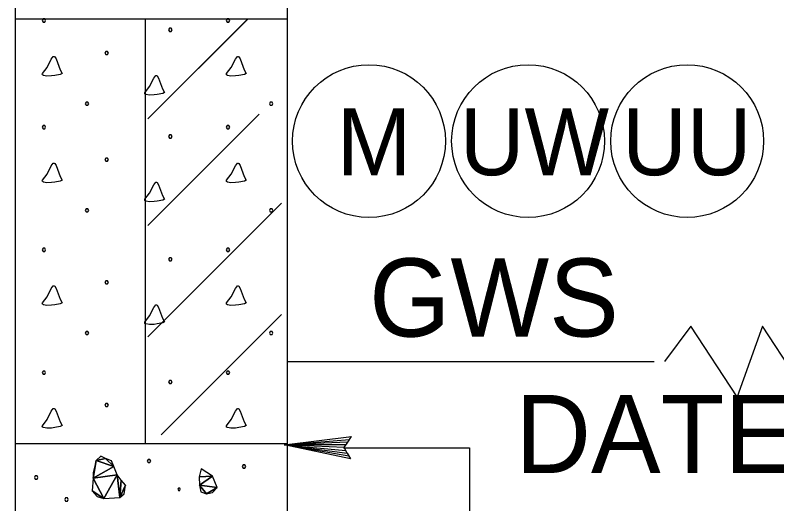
# Model space of a CAD drawing. Extents: x -894 to 866, y -472 to 714.
# Drawn here: x -596.7 to -528.5, y -122.8 to -79.1 of the extents above; entities that cross this region are included whole.
import ezdxf

# ---------------------------------------------------------------- set-up
doc = ezdxf.new("R2010")
doc.units = 0
doc.layers.add('pp_LOTB', color=7, linetype='Continuous')
doc.layers.add('pp_LOTB-anno', color=7, linetype='Continuous')

msp = doc.modelspace()

# ---------------------------------------------------------------- linework, layer by layer
at = {"layer": 'pp_LOTB'}
for p, q in [((-596.735, -55.257), (-596.735, -174.486)), ((-572.371, -55.257), (-572.371, -174.486)), ((-596.735, -79.408), (-572.371, -79.408)), ((-585.084, -79.408), (-585.084, -117.439)), ((-536.219, -106.949), (-538.583, -110.116)), ((-532.086, -113.282), (-536.219, -106.949)), ((-529.804, -106.949), (-532.086, -113.282)), ((-525.67, -113.282), (-529.804, -106.949)), ((-572.352, -110.116), (-539.515, -110.116)), ((-596.735, -117.439), (-572.371, -117.439))]:
    msp.add_line(p, q, dxfattribs=at)
for points in [[(-594.009, -79.556), (-594.088, -79.42), (-594.246, -79.42), (-594.325, -79.556), (-594.246, -79.695), (-594.088, -79.695), (-594.009, -79.556)], [(-594.009, -79.556), (-594.088, -79.42), (-594.246, -79.42), (-594.325, -79.556), (-594.246, -79.695), (-594.088, -79.695), (-594.009, -79.556)], [(-584.854, -88.375), (-575.886, -79.408)], [(-584.854, -88.375), (-575.925, -79.446)], [(-577.519, -79.556), (-577.598, -79.42), (-577.756, -79.42), (-577.835, -79.556), (-577.756, -79.695), (-577.598, -79.695), (-577.519, -79.556)], [(-577.519, -79.556), (-577.598, -79.42), (-577.756, -79.42), (-577.835, -79.556), (-577.756, -79.695), (-577.598, -79.695), (-577.519, -79.556)], [(-582.687, -80.395), (-582.766, -80.259), (-582.924, -80.259), (-583.003, -80.395), (-582.924, -80.534), (-582.766, -80.534), (-582.687, -80.395)], [(-582.687, -80.395), (-582.766, -80.259), (-582.924, -80.259), (-583.003, -80.395), (-582.924, -80.534), (-582.766, -80.534), (-582.687, -80.395)], [(-588.378, -82.469), (-588.457, -82.33), (-588.616, -82.33), (-588.695, -82.469), (-588.616, -82.605), (-588.457, -82.605), (-588.378, -82.469)], [(-588.378, -82.469), (-588.457, -82.33), (-588.616, -82.33), (-588.695, -82.469), (-588.616, -82.605), (-588.457, -82.605), (-588.378, -82.469)], [(-593.503, -83.016), (-593.325, -82.786), (-593.259, -82.773), (-593.196, -82.81), (-593.071, -83.006), (-592.719, -83.97), (-592.539, -84.302), (-592.703, -84.389), (-593.19, -84.49), (-593.483, -84.522), (-593.902, -84.534), (-594.211, -84.486), (-594.292, -84.435), (-594.312, -84.361), (-594.292, -84.316), (-593.881, -83.766), (-593.503, -83.016)], [(-593.503, -83.016), (-593.325, -82.786), (-593.259, -82.773), (-593.196, -82.81), (-593.071, -83.006), (-592.719, -83.97), (-592.539, -84.302), (-592.703, -84.389), (-593.19, -84.49), (-593.483, -84.522), (-593.902, -84.534), (-594.211, -84.486), (-594.292, -84.435), (-594.312, -84.361), (-594.292, -84.316), (-593.881, -83.766), (-593.503, -83.016)], [(-577.013, -83.016), (-576.835, -82.786), (-576.769, -82.773), (-576.706, -82.81), (-576.581, -83.006), (-576.229, -83.97), (-576.049, -84.302), (-576.213, -84.389), (-576.7, -84.49), (-576.993, -84.522), (-577.412, -84.534), (-577.721, -84.486), (-577.802, -84.435), (-577.822, -84.361), (-577.802, -84.316), (-577.391, -83.766), (-577.013, -83.016)], [(-577.013, -83.016), (-576.835, -82.786), (-576.769, -82.773), (-576.706, -82.81), (-576.581, -83.006), (-576.229, -83.97), (-576.049, -84.302), (-576.213, -84.389), (-576.7, -84.49), (-576.993, -84.522), (-577.412, -84.534), (-577.721, -84.486), (-577.802, -84.435), (-577.822, -84.361), (-577.802, -84.316), (-577.391, -83.766), (-577.013, -83.016)], [(-584.326, -84.721), (-584.146, -84.492), (-584.081, -84.48), (-584.017, -84.517), (-583.893, -84.713), (-583.541, -85.677), (-583.361, -86.007), (-583.525, -86.096), (-584.014, -86.195), (-584.304, -86.229), (-584.724, -86.239), (-585.033, -86.191), (-585.116, -86.14), (-585.134, -86.069), (-585.114, -86.023), (-584.702, -85.473), (-584.326, -84.721)], [(-584.326, -84.721), (-584.146, -84.492), (-584.081, -84.48), (-584.017, -84.517), (-583.893, -84.713), (-583.541, -85.677), (-583.361, -86.007), (-583.525, -86.096), (-584.014, -86.195), (-584.304, -86.229), (-584.724, -86.239), (-585.033, -86.191), (-585.116, -86.14), (-585.134, -86.069), (-585.114, -86.023), (-584.702, -85.473), (-584.326, -84.721)], [(-590.141, -87.014), (-590.22, -86.875), (-590.378, -86.875), (-590.457, -87.014), (-590.378, -87.15), (-590.22, -87.15), (-590.141, -87.014)], [(-590.141, -87.014), (-590.22, -86.875), (-590.378, -86.875), (-590.457, -87.014), (-590.378, -87.15), (-590.22, -87.15), (-590.141, -87.014)], [(-573.651, -87.014), (-573.73, -86.875), (-573.888, -86.875), (-573.967, -87.014), (-573.888, -87.15), (-573.73, -87.15), (-573.651, -87.014)], [(-573.651, -87.014), (-573.73, -86.875), (-573.888, -86.875), (-573.967, -87.014), (-573.888, -87.15), (-573.73, -87.15), (-573.651, -87.014)], [(-584.854, -97.928), (-574.881, -87.956)], [(-584.854, -97.928), (-574.881, -87.956)], [(-594.009, -89.109), (-594.088, -88.973), (-594.246, -88.973), (-594.325, -89.109), (-594.246, -89.248), (-594.088, -89.248), (-594.009, -89.109)], [(-594.009, -89.109), (-594.088, -88.973), (-594.246, -88.973), (-594.325, -89.109), (-594.246, -89.248), (-594.088, -89.248), (-594.009, -89.109)], [(-577.519, -89.109), (-577.598, -88.973), (-577.756, -88.973), (-577.835, -89.109), (-577.756, -89.248), (-577.598, -89.248), (-577.519, -89.109)], [(-577.519, -89.109), (-577.598, -88.973), (-577.756, -88.973), (-577.835, -89.109), (-577.756, -89.248), (-577.598, -89.248), (-577.519, -89.109)], [(-582.687, -89.948), (-582.766, -89.812), (-582.924, -89.812), (-583.003, -89.948), (-582.924, -90.087), (-582.766, -90.087), (-582.687, -89.948)], [(-582.687, -89.948), (-582.766, -89.812), (-582.924, -89.812), (-583.003, -89.948), (-582.924, -90.087), (-582.766, -90.087), (-582.687, -89.948)], [(-588.378, -92.022), (-588.457, -91.883), (-588.616, -91.883), (-588.695, -92.022), (-588.616, -92.158), (-588.457, -92.158), (-588.378, -92.022)], [(-588.378, -92.022), (-588.457, -91.883), (-588.616, -91.883), (-588.695, -92.022), (-588.616, -92.158), (-588.457, -92.158), (-588.378, -92.022)], [(-593.503, -92.569), (-593.325, -92.339), (-593.259, -92.325), (-593.196, -92.363), (-593.071, -92.559), (-592.719, -93.523), (-592.539, -93.855), (-592.703, -93.942), (-593.19, -94.043), (-593.483, -94.075), (-593.902, -94.087), (-594.211, -94.039), (-594.292, -93.988), (-594.312, -93.914), (-594.292, -93.869), (-593.881, -93.319), (-593.503, -92.569)], [(-593.503, -92.569), (-593.325, -92.339), (-593.259, -92.325), (-593.196, -92.363), (-593.071, -92.559), (-592.719, -93.523), (-592.539, -93.855), (-592.703, -93.942), (-593.19, -94.043), (-593.483, -94.075), (-593.902, -94.087), (-594.211, -94.039), (-594.292, -93.988), (-594.312, -93.914), (-594.292, -93.869), (-593.881, -93.319), (-593.503, -92.569)], [(-577.013, -92.569), (-576.835, -92.339), (-576.769, -92.325), (-576.706, -92.363), (-576.581, -92.559), (-576.229, -93.523), (-576.049, -93.855), (-576.213, -93.942), (-576.7, -94.043), (-576.993, -94.075), (-577.412, -94.087), (-577.721, -94.039), (-577.802, -93.988), (-577.822, -93.914), (-577.802, -93.869), (-577.391, -93.319), (-577.013, -92.569)], [(-577.013, -92.569), (-576.835, -92.339), (-576.769, -92.325), (-576.706, -92.363), (-576.581, -92.559), (-576.229, -93.523), (-576.049, -93.855), (-576.213, -93.942), (-576.7, -94.043), (-576.993, -94.075), (-577.412, -94.087), (-577.721, -94.039), (-577.802, -93.988), (-577.822, -93.914), (-577.802, -93.869), (-577.391, -93.319), (-577.013, -92.569)], [(-584.326, -94.274), (-584.146, -94.044), (-584.081, -94.033), (-584.017, -94.07), (-583.893, -94.266), (-583.541, -95.23), (-583.361, -95.56), (-583.525, -95.649), (-584.014, -95.748), (-584.304, -95.782), (-584.724, -95.792), (-585.033, -95.744), (-585.116, -95.693), (-585.134, -95.622), (-585.114, -95.576), (-584.702, -95.026), (-584.326, -94.274)], [(-584.326, -94.274), (-584.146, -94.044), (-584.081, -94.033), (-584.017, -94.07), (-583.893, -94.266), (-583.541, -95.23), (-583.361, -95.56), (-583.525, -95.649), (-584.014, -95.748), (-584.304, -95.782), (-584.724, -95.792), (-585.033, -95.744), (-585.116, -95.693), (-585.134, -95.622), (-585.114, -95.576), (-584.702, -95.026), (-584.326, -94.274)], [(-584.854, -107.901), (-572.887, -95.934)], [(-584.854, -107.901), (-572.887, -95.934)], [(-590.141, -96.567), (-590.22, -96.428), (-590.378, -96.428), (-590.457, -96.567), (-590.378, -96.703), (-590.22, -96.703), (-590.141, -96.567)], [(-590.141, -96.567), (-590.22, -96.428), (-590.378, -96.428), (-590.457, -96.567), (-590.378, -96.703), (-590.22, -96.703), (-590.141, -96.567)], [(-573.651, -96.567), (-573.73, -96.428), (-573.888, -96.428), (-573.967, -96.567), (-573.888, -96.703), (-573.73, -96.703), (-573.651, -96.567)], [(-573.651, -96.567), (-573.73, -96.428), (-573.888, -96.428), (-573.967, -96.567), (-573.888, -96.703), (-573.73, -96.703), (-573.651, -96.567)], [(-594.009, -100.102), (-594.088, -99.966), (-594.246, -99.966), (-594.325, -100.102), (-594.246, -100.241), (-594.088, -100.241), (-594.009, -100.102)], [(-594.009, -100.102), (-594.088, -99.966), (-594.246, -99.966), (-594.325, -100.102), (-594.246, -100.241), (-594.088, -100.241), (-594.009, -100.102)], [(-577.519, -100.102), (-577.598, -99.966), (-577.756, -99.966), (-577.835, -100.102), (-577.756, -100.241), (-577.598, -100.241), (-577.519, -100.102)], [(-577.519, -100.102), (-577.598, -99.966), (-577.756, -99.966), (-577.835, -100.102), (-577.756, -100.241), (-577.598, -100.241), (-577.519, -100.102)], [(-582.687, -100.941), (-582.766, -100.805), (-582.924, -100.805), (-583.003, -100.941), (-582.924, -101.081), (-582.766, -101.081), (-582.687, -100.941)], [(-582.687, -100.941), (-582.766, -100.805), (-582.924, -100.805), (-583.003, -100.941), (-582.924, -101.081), (-582.766, -101.081), (-582.687, -100.941)], [(-588.378, -103.015), (-588.457, -102.876), (-588.616, -102.876), (-588.695, -103.015), (-588.616, -103.152), (-588.457, -103.152), (-588.378, -103.015)], [(-588.378, -103.015), (-588.457, -102.876), (-588.616, -102.876), (-588.695, -103.015), (-588.616, -103.152), (-588.457, -103.152), (-588.378, -103.015)], [(-593.503, -103.562), (-593.325, -103.333), (-593.259, -103.319), (-593.196, -103.356), (-593.071, -103.552), (-592.719, -104.516), (-592.539, -104.848), (-592.703, -104.935), (-593.19, -105.036), (-593.483, -105.068), (-593.902, -105.08), (-594.211, -105.032), (-594.292, -104.981), (-594.312, -104.908), (-594.292, -104.862), (-593.881, -104.312), (-593.503, -103.562)], [(-593.503, -103.562), (-593.325, -103.333), (-593.259, -103.319), (-593.196, -103.356), (-593.071, -103.552), (-592.719, -104.516), (-592.539, -104.848), (-592.703, -104.935), (-593.19, -105.036), (-593.483, -105.068), (-593.902, -105.08), (-594.211, -105.032), (-594.292, -104.981), (-594.312, -104.908), (-594.292, -104.862), (-593.881, -104.312), (-593.503, -103.562)], [(-577.013, -103.562), (-576.835, -103.333), (-576.769, -103.319), (-576.706, -103.356), (-576.581, -103.552), (-576.229, -104.516), (-576.049, -104.848), (-576.213, -104.935), (-576.7, -105.036), (-576.993, -105.068), (-577.412, -105.08), (-577.721, -105.032), (-577.802, -104.981), (-577.822, -104.908), (-577.802, -104.862), (-577.391, -104.312), (-577.013, -103.562)], [(-577.013, -103.562), (-576.835, -103.333), (-576.769, -103.319), (-576.706, -103.356), (-576.581, -103.552), (-576.229, -104.516), (-576.049, -104.848), (-576.213, -104.935), (-576.7, -105.036), (-576.993, -105.068), (-577.412, -105.08), (-577.721, -105.032), (-577.802, -104.981), (-577.822, -104.908), (-577.802, -104.862), (-577.391, -104.312), (-577.013, -103.562)], [(-584.326, -105.267), (-584.146, -105.038), (-584.081, -105.026), (-584.017, -105.063), (-583.893, -105.259), (-583.541, -106.223), (-583.361, -106.554), (-583.525, -106.643), (-584.014, -106.742), (-584.304, -106.775), (-584.724, -106.785), (-585.033, -106.738), (-585.116, -106.686), (-585.134, -106.615), (-585.114, -106.569), (-584.702, -106.019), (-584.326, -105.267)], [(-584.326, -105.267), (-584.146, -105.038), (-584.081, -105.026), (-584.017, -105.063), (-583.893, -105.259), (-583.541, -106.223), (-583.361, -106.554), (-583.525, -106.643), (-584.014, -106.742), (-584.304, -106.775), (-584.724, -106.785), (-585.033, -106.738), (-585.116, -106.686), (-585.134, -106.615), (-585.114, -106.569), (-584.702, -106.019), (-584.326, -105.267)], [(-583.657, -116.677), (-572.887, -105.906)], [(-590.141, -107.561), (-590.22, -107.421), (-590.378, -107.421), (-590.457, -107.561), (-590.378, -107.697), (-590.22, -107.697), (-590.141, -107.561)], [(-590.141, -107.561), (-590.22, -107.421), (-590.378, -107.421), (-590.457, -107.561), (-590.378, -107.697), (-590.22, -107.697), (-590.141, -107.561)], [(-573.651, -107.561), (-573.73, -107.421), (-573.888, -107.421), (-573.967, -107.561), (-573.888, -107.697), (-573.73, -107.697), (-573.651, -107.561)], [(-573.651, -107.561), (-573.73, -107.421), (-573.888, -107.421), (-573.967, -107.561), (-573.888, -107.697), (-573.73, -107.697), (-573.651, -107.561)], [(-594.009, -111.095), (-594.088, -110.959), (-594.246, -110.959), (-594.325, -111.095), (-594.246, -111.235), (-594.088, -111.235), (-594.009, -111.095)], [(-594.009, -111.095), (-594.088, -110.959), (-594.246, -110.959), (-594.325, -111.095), (-594.246, -111.235), (-594.088, -111.235), (-594.009, -111.095)], [(-577.519, -111.095), (-577.598, -110.959), (-577.756, -110.959), (-577.835, -111.095), (-577.756, -111.235), (-577.598, -111.235), (-577.519, -111.095)], [(-577.519, -111.095), (-577.598, -110.959), (-577.756, -110.959), (-577.835, -111.095), (-577.756, -111.235), (-577.598, -111.235), (-577.519, -111.095)], [(-582.687, -111.935), (-582.766, -111.798), (-582.924, -111.798), (-583.003, -111.935), (-582.924, -112.074), (-582.766, -112.074), (-582.687, -111.935)], [(-582.687, -111.935), (-582.766, -111.798), (-582.924, -111.798), (-583.003, -111.935), (-582.924, -112.074), (-582.766, -112.074), (-582.687, -111.935)], [(-588.378, -114.009), (-588.457, -113.87), (-588.616, -113.87), (-588.695, -114.009), (-588.616, -114.145), (-588.457, -114.145), (-588.378, -114.009)], [(-588.378, -114.009), (-588.457, -113.87), (-588.616, -113.87), (-588.695, -114.009), (-588.616, -114.145), (-588.457, -114.145), (-588.378, -114.009)], [(-593.503, -114.555), (-593.325, -114.326), (-593.259, -114.312), (-593.196, -114.35), (-593.071, -114.546), (-592.719, -115.509), (-592.539, -115.842), (-592.703, -115.929), (-593.19, -116.03), (-593.483, -116.061), (-593.902, -116.073), (-594.211, -116.026), (-594.292, -115.974), (-594.312, -115.901), (-594.292, -115.856), (-593.881, -115.305), (-593.503, -114.555)], [(-577.013, -114.555), (-576.835, -114.326), (-576.769, -114.312), (-576.706, -114.35), (-576.581, -114.546), (-576.229, -115.509), (-576.049, -115.842), (-576.213, -115.929), (-576.7, -116.03), (-576.993, -116.061), (-577.412, -116.073), (-577.721, -116.026), (-577.802, -115.974), (-577.822, -115.901), (-577.802, -115.856), (-577.391, -115.305), (-577.013, -114.555)], [(-584.596, -119.02), (-584.675, -118.88), (-584.833, -118.88), (-584.913, -119.02), (-584.833, -119.156), (-584.675, -119.156), (-584.596, -119.02)], [(-576.094, -119.512), (-576.173, -119.373), (-576.332, -119.373), (-576.411, -119.512), (-576.332, -119.649), (-576.173, -119.649), (-576.094, -119.512)], [(-594.7, -120.498), (-594.779, -120.359), (-594.937, -120.359), (-595.016, -120.498), (-594.937, -120.634), (-594.779, -120.634), (-594.7, -120.498)], [(-581.949, -121.547), (-582.007, -121.446), (-582.121, -121.446), (-582.179, -121.547), (-582.121, -121.646), (-582.007, -121.646), (-581.949, -121.547)], [(-591.989, -122.47), (-592.068, -122.33), (-592.226, -122.33), (-592.306, -122.47), (-592.226, -122.606), (-592.068, -122.606), (-591.989, -122.47)]]:
    msp.add_lwpolyline(points, dxfattribs=at)
for points in [[(-588.647, -118.788), (-589.083, -118.585), (-589.49, -118.963), (-588.647, -118.788)], [(-589.49, -118.963), (-589.752, -120.039), (-589.752, -120.563), (-589.49, -118.963)], [(-587.891, -119.515), (-589.49, -118.963), (-589.752, -120.563), (-587.891, -119.515)], [(-587.891, -119.515), (-588.647, -118.788), (-589.49, -118.963), (-587.891, -119.515)], [(-587.891, -119.515), (-588.123, -118.992), (-588.647, -118.788), (-587.891, -119.515)], [(-587.6, -120.243), (-587.891, -119.515), (-589.752, -120.563), (-587.6, -120.243)], [(-579.078, -120.374), (-580.071, -119.711), (-580.271, -120.432), (-579.078, -120.374)], [(-589.752, -120.563), (-589.839, -121.697), (-588.792, -122.366), (-589.752, -120.563)], [(-589.752, -120.563), (-588.792, -122.366), (-587.6, -120.243), (-589.752, -120.563)], [(-588.792, -122.366), (-587.367, -122.279), (-587.6, -120.243), (-588.792, -122.366)], [(-587.367, -122.279), (-587.251, -120.737), (-587.6, -120.243), (-587.367, -122.279)], [(-579.078, -120.374), (-580.271, -120.432), (-580.242, -121.189), (-579.078, -120.374)], [(-580.242, -121.189), (-578.642, -121.392), (-579.078, -120.374), (-580.242, -121.189)], [(-587.367, -122.279), (-586.873, -121.173), (-587.251, -120.737), (-587.367, -122.279)], [(-587.367, -122.279), (-586.989, -121.959), (-586.873, -121.173), (-587.367, -122.279)], [(-580.242, -121.189), (-580.125, -121.771), (-579.602, -121.945), (-580.242, -121.189)], [(-580.242, -121.189), (-579.602, -121.945), (-578.642, -121.392), (-580.242, -121.189)], [(-579.602, -121.945), (-579.078, -121.829), (-578.642, -121.392), (-579.602, -121.945)], [(-589.839, -121.697), (-589.403, -122.191), (-588.792, -122.366), (-589.839, -121.697)]]:
    msp.add_lwpolyline(points, close=True, dxfattribs=at)
for centre in [(-565.052, -90.361), (-550.804, -90.361), (-536.556, -90.361)]:
    msp.add_circle(centre, 6.846, dxfattribs=at)
at = {"layer": 'pp_LOTB-anno'}
for p, q in [((-572.651, -117.565), (-566.622, -116.835)), ((-572.651, -117.565), (-566.787, -117.078)), ((-566.952, -117.321), (-566.622, -116.835)), ((-566.952, -117.321), (-572.651, -117.565)), ((-567.118, -117.564), (-572.651, -117.565)), ((-567.284, -117.807), (-572.651, -117.565)), ((-566.714, -118.834), (-572.651, -117.565)), ((-572.651, -117.565), (-566.999, -118.321)), ((-566.856, -118.579), (-572.651, -117.565)), ((-572.651, -117.565), (-567.141, -118.065)), ((-567.284, -117.807), (-566.952, -117.321)), ((-566.999, -118.321), (-567.284, -117.807)), ((-566.999, -118.321), (-566.714, -118.834))]:
    msp.add_line(p, q, dxfattribs=at)
msp.add_lwpolyline([(-567.342, -117.828), (-556.044, -117.828), (-556.044, -129.519), (-551.077, -129.519)], dxfattribs=at)

# ---------------------------------------------------------------- texts
at = {"layer": 'pp_LOTB'}
for s, p in [('M', (-567.937, -93.417)), ('UW', (-556.919, -93.417)), ('UU', (-542.38, -93.417))]:
    msp.add_text(s, height=6, dxfattribs=at).set_placement(p)
at = {"layer": 'pp_LOTB-anno'}
for s, p in [('GWS', (-565.037, -107.87)), ('DATE MEASURED', (-551.933, -120.09))]:
    msp.add_text(s, height=7, dxfattribs=at).set_placement(p)

doc.saveas('drawing.dxf')
